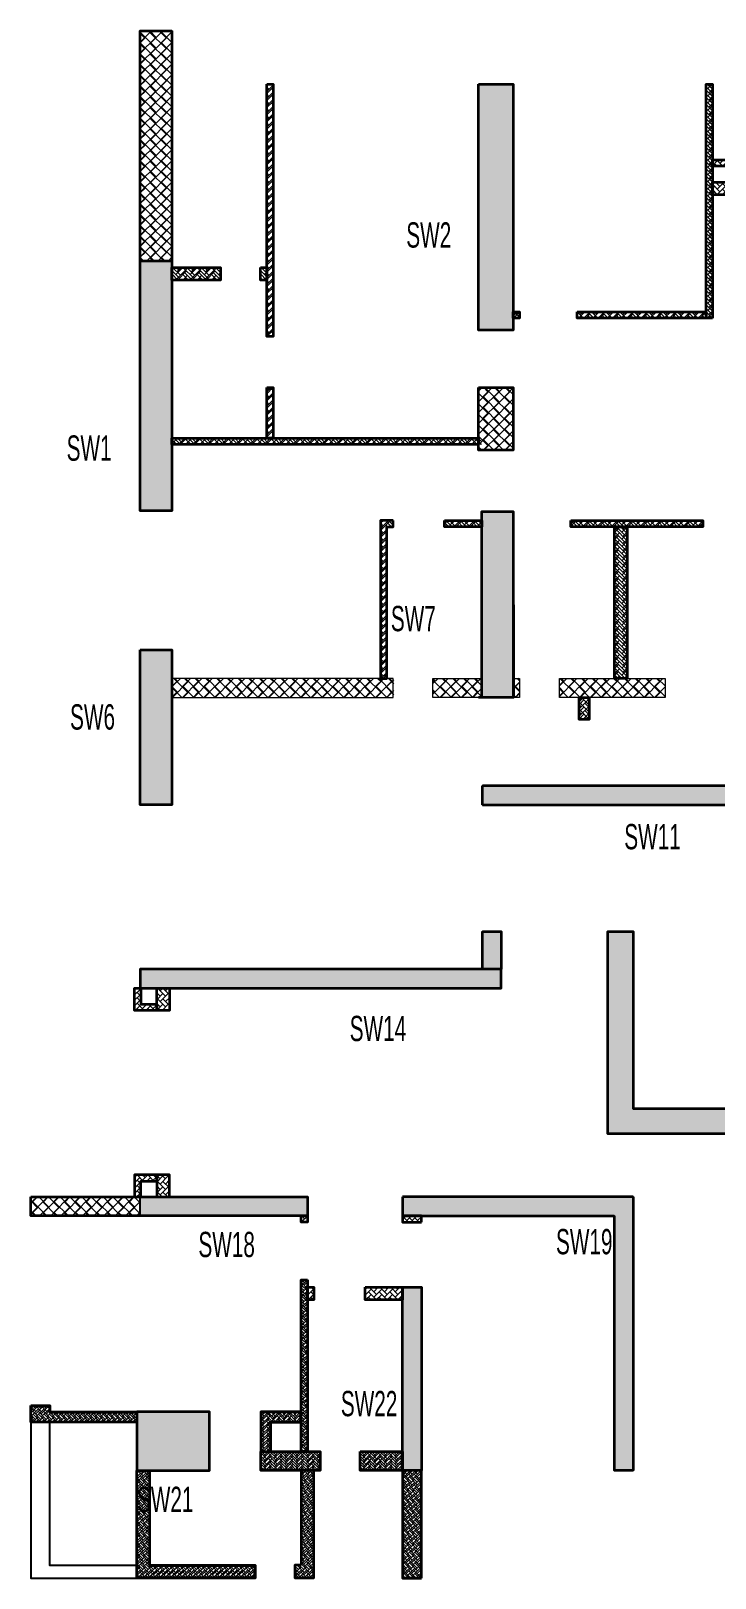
# Model space of a CAD drawing. Header units: millimetres. Extents: x 29 to 219483, y -15 to 28878.
# Drawn here: x 161382 to 172202, y 44 to 24511 of the extents above; entities that cross this region are included whole.
import ezdxf

# ---------------------------------------------------------------- set-up
doc = ezdxf.new("R2010")
doc.units = ezdxf.units.MM
doc.layers.add('changes', color=7, linetype='Continuous')
for name, color, linetype, lineweight in [('S-BEAM', 7, 'Continuous', 18), ('S-BEAM-IDEN', 2, 'Continuous', 9), ('S-COL HATCH', 9, 'Continuous', 0), ('S-COLS', 5, 'Continuous', 35)]:
    doc.layers.add(name, color=color, linetype=linetype, lineweight=lineweight)
doc.styles.add('Swis721 LtCn BT', font='swisscl.ttf', dxfattribs={"width": 0.9, "height": 233.355162})
pattern_1 = [(45, (-31795021.83, 20722934.52), (0, 113.13708499), [240, -80]), (135, (-31794965.26, 20722991.09), (9e-15, 113.13708499), [240, -80])]
pattern_2 = [(45, (-31090211.604, 20641732.886), (0, 84.85281374), [180, -60]), (135, (-31090169.18, 20641775.31), (7e-15, 84.85281374), [180, -60])]
pattern_3 = [(45, (-31083161.56, 20641832.9), (0, 84.85281374), [180, -60]), (135, (-31083119.13, 20641875.324), (7e-15, 84.85281374), [180, -60])]
pattern_4 = [(315, (21103954.563, 31375723.854), (84.85281374, -2e-14), [180, -60]), (45, (21103996.99, 31375681.43), (84.85281374, -2e-14), [180, -60])]
pattern_5 = [(45, (-31102401.53, 20629047.31), (0, 84.85281374), [180, -60]), (135, (-31102359.1, 20629089.737), (7e-15, 84.85281374), [180, -60])]
pattern_6 = [(315, (21103954.563, 31375723.836), (84.85281374, -2e-14), [180, -60]), (45, (21103996.99, 31375681.41), (84.85281374, -2e-14), [180, -60])]
pattern_7 = [(315, (-31090211.604, 20694843.886), (84.85281374, -1e-14), [180, -60]), (45, (-31090169.18, 20694801.46), (84.85281374, -2e-14), [180, -60])]
pattern_8 = [(45, (-31802317.5, 20729084.55), (0, 169.7056275), [360, -120]), (135, (-31802232.65, 20729169.4), (1e-14, 169.7056275), [360, -120])]
pattern_9 = [(45, (-31631410.36, 20736555.86), (0, 113.13708499), [240, -80]), (135, (-31631353.79, 20736612.43), (9e-15, 113.13708499), [240, -80])]
pattern_10 = [(315, (-30928829.435, 20694887.414), (84.85281374, -1e-14), [180, -60]), (45, (-30928787.01, 20694844.99), (84.85281374, -2e-14), [180, -60])]
pattern_11 = [(45, (-31631410.37, 20736555.86), (0, 169.7056275), [360, -120]), (135, (-31631325.51, 20736640.71), (1e-14, 169.7056275), [360, -120])]
pattern_12 = [(45, (-31631410.37, 20736555.85), (0, 169.7056275), [360, -120]), (135, (-31631325.51, 20736640.71), (1e-14, 169.7056275), [360, -120])]

# ---------------------------------------------------------------- blocks, each defined once
blk = doc.blocks.new('A$Ca6b6972b')
at = {"layer": 'S-COL HATCH'}
h = blk.add_hatch(dxfattribs=at)
h.set_pattern_fill('AR-HBONE', color=256, scale=15)
h.set_pattern_definition(pattern_3)
edge = h.paths.add_edge_path()
edge.add_line((17829, 22526), (18179, 22526))
edge.add_line((18179, 22526), (18179, 22176))
edge.add_line((18179, 22176), (18079, 22176))
edge.add_line((18079, 22176), (18079, 22426))
edge.add_line((18079, 22426), (17829, 22426))
edge.add_line((17829, 22426), (17829, 22526))
h = blk.add_hatch(dxfattribs=at)
h.set_pattern_fill('AR-HBONE', color=256, scale=15)
h.set_pattern_definition(pattern_3)
edge = h.paths.add_edge_path()
edge.add_line((21229, 22526), (20879, 22526))
edge.add_line((20879, 22526), (20879, 22176))
edge.add_line((20879, 22176), (20979, 22176))
edge.add_line((20979, 22176), (20979, 22426))
edge.add_line((20979, 22426), (21229, 22426))
edge.add_line((21229, 22426), (21229, 22526))
h = blk.add_hatch(dxfattribs=at)
h.set_pattern_fill('AR-HBONE', color=256, scale=15)
h.set_pattern_definition(pattern_2)
edge = h.paths.add_edge_path()
edge.add_line((10779, 22426), (11129, 22426))
edge.add_line((11129, 22426), (11129, 22076))
edge.add_line((11129, 22076), (11029, 22076))
edge.add_line((11029, 22076), (11029, 22326))
edge.add_line((11029, 22326), (10779, 22326))
edge.add_line((10779, 22326), (10779, 22426))
h = blk.add_hatch(dxfattribs=at)
h.set_pattern_fill('AR-HBONE', color=256, scale=15)
h.set_pattern_definition(pattern_2)
edge = h.paths.add_edge_path()
edge.add_line((14179, 22426), (13829, 22426))
edge.add_line((13829, 22426), (13829, 22076))
edge.add_line((13829, 22076), (13929, 22076))
edge.add_line((13929, 22076), (13929, 22326))
edge.add_line((13929, 22326), (14179, 22326))
edge.add_line((14179, 22326), (14179, 22426))
h = blk.add_hatch(dxfattribs=at)
h.set_pattern_fill('AR-HBONE', color=256, scale=15)
h.set_pattern_definition([(45, (-31346340.994, 20824102.645), (0, 84.85281374), [180, -60]), (135, (-31346298.57, 20824145.07), (7e-15, 84.85281374), [180, -60])])
h.paths.add_polyline_path([(10779, 22076), (10779, 21876), (11129, 21876), (11129, 22076)])
h = blk.add_hatch(dxfattribs=at)
h.set_pattern_fill('AR-HBONE', color=256, scale=15)
h.set_pattern_definition([(45, (-31343291.04, 20824102.645), (0, 84.85281374), [180, -60]), (135, (-31343248.616, 20824145.07), (7e-15, 84.85281374), [180, -60])])
h.paths.add_polyline_path([(13829, 22076), (13829, 21876), (14179, 21876), (14179, 22076)])
h = blk.add_hatch(dxfattribs=at)
h.set_pattern_fill('AR-HBONE', color=256, scale=15)
h.set_pattern_definition([(45, (-31339290.95, 20824202.644), (0, 84.85281374), [180, -60]), (135, (-31339248.523, 20824245.07), (7e-15, 84.85281374), [180, -60])])
h.paths.add_polyline_path([(17829, 22176), (17829, 21976), (18179, 21976), (18179, 22176)])
h = blk.add_hatch(dxfattribs=at)
h.set_pattern_fill('AR-HBONE', color=256, scale=15)
h.set_pattern_definition([(45, (-31336241, 20824202.644), (0, 84.85281374), [180, -60]), (135, (-31336198.57, 20824245.07), (7e-15, 84.85281374), [180, -60])])
h.paths.add_polyline_path([(20879, 22176), (20879, 21976), (21229, 21976), (21229, 22176)])
h = blk.add_hatch(dxfattribs=at)
h.set_pattern_fill('AR-HBONE', color=256, scale=15)
h.set_pattern_definition(pattern_5)
edge = h.paths.add_edge_path()
edge.add_line((1989, 8976), (1639, 8976))
edge.add_line((1639, 8976), (1639, 9326))
edge.add_line((1639, 9326), (1739, 9326))
edge.add_line((1739, 9326), (1739, 9076))
edge.add_line((1739, 9076), (1989, 9076))
edge.add_line((1989, 9076), (1989, 8976))
h = blk.add_hatch(dxfattribs=at)
h.set_pattern_fill('AR-HBONE', color=256, scale=15, angle=-90)
h.set_pattern_definition(pattern_4)
h.paths.add_polyline_path([(1989, 8976), (2189, 8976), (2189, 9326), (1989, 9326)])
h = blk.add_hatch(dxfattribs=at)
h.set_pattern_fill('AR-HBONE', color=256, scale=15, angle=-90)
h.set_pattern_definition(pattern_6)
h.paths.add_polyline_path([(1989, 8976), (2189, 8976), (2189, 9326), (1989, 9326)])
h = blk.add_hatch(dxfattribs=at)
h.set_pattern_fill('AR-HBONE', color=256, scale=15)
h.set_pattern_definition(pattern_5)
edge = h.paths.add_edge_path()
edge.add_line((1989, 6376), (1639, 6376))
edge.add_line((1639, 6376), (1639, 6026))
edge.add_line((1639, 6026), (1739, 6026))
edge.add_line((1739, 6026), (1739, 6276))
edge.add_line((1739, 6276), (1989, 6276))
edge.add_line((1989, 6276), (1989, 6376))
h = blk.add_hatch(dxfattribs=at)
h.set_pattern_fill('AR-HBONE', color=256, scale=15, angle=-90)
h.set_pattern_definition(pattern_4)
h.paths.add_polyline_path([(1989, 6376), (2189, 6376), (2189, 6026), (1989, 6026)])
h = blk.add_hatch(dxfattribs=at)
h.set_pattern_fill('AR-HBONE', color=256, scale=15, angle=-90)
h.set_pattern_definition(pattern_6)
h.paths.add_polyline_path([(1989, 6026), (2189, 6026), (2189, 6376), (1989, 6376)])
h = blk.add_hatch(dxfattribs=at)
h.set_pattern_fill('AR-HBONE', color=256, scale=15, angle=-90)
h.set_pattern_definition([(315, (21106240.17, 31372203.845), (84.85281374, -2e-14), [180, -60]), (45, (21106282.595, 31372161.42), (84.85281374, -2e-14), [180, -60])])
h.paths.add_polyline_path([(4275, 5726), (4275, 5626), (4375, 5626), (4375, 5726)])
h = blk.add_hatch(dxfattribs=at)
h.set_pattern_fill('AR-HBONE', color=256, scale=15, angle=-90)
h.set_pattern_definition([(315, (21107940.21, 31376673.825), (84.85281374, -2e-14), [180, -60]), (45, (21107982.637, 31376631.4), (84.85281374, -2e-14), [180, -60])])
h.paths.add_polyline_path([(6175, 5726), (5875, 5726), (5875, 5626), (6175, 5626)])
h = blk.add_hatch(dxfattribs=at)
h.set_pattern_fill('AR-HBONE', color=256, scale=15, angle=-90)
h.set_pattern_definition([(315, (21106240.17, 31371193.857), (84.85281374, -2e-14), [180, -60]), (45, (21106282.595, 31371151.43), (84.85281374, -2e-14), [180, -60])])
h.paths.add_polyline_path([(4275, 4716), (4275, 2000), (4375, 2000), (4375, 4716)])
h = blk.add_hatch(dxfattribs=at)
h.set_pattern_fill('AR-HBONE', color=256, scale=15)
h.set_pattern_definition([(45, (-31362017.66, 21106363.37), (0, 84.85281374), [180, -60]), (135, (-31361975.23, 21106405.8), (7e-15, 84.85281374), [180, -60])])
h.paths.add_polyline_path([(4375, 4398), (4475, 4398), (4475, 4598), (4375, 4598)])
h = blk.add_hatch(dxfattribs=at)
h.set_pattern_fill('AR-HBONE', color=256, scale=15)
h.set_pattern_definition([(45, (-31361107.653, 21106363.37), (0, 84.85281374), [180, -60]), (135, (-31361065.227, 21106405.8), (7e-15, 84.85281374), [180, -60])])
h.paths.add_polyline_path([(5875, 4398), (5875, 4598), (5285, 4598), (5285, 4398)])
h = blk.add_hatch(dxfattribs=at)
h.set_pattern_fill('AR-HBONE', color=256, scale=15, angle=-90)
h.set_pattern_definition(pattern_7)
h.paths.add_polyline_path([(0, 2726), (200, 2726), (300, 2726), (300, 2626), (1675, 2626), (1675, 2466), (0, 2466)])
h = blk.add_hatch(dxfattribs=at)
h.set_pattern_fill('AR-HBONE', color=256, scale=15)
h.set_pattern_definition([(45, (-31100345.92, 20625022.12), (0, 84.85281374), [180, -60]), (135, (-31100303.495, 20625064.55), (7e-15, 84.85281374), [180, -60])])
h.paths.add_polyline_path([(4275, 2625), (3635, 2625), (3635, 2000), (3795, 2000), (3795, 2466), (4275, 2466)])
h = blk.add_hatch(dxfattribs=at)
h.set_pattern_fill('AR-HBONE', color=256, scale=15)
h.set_pattern_definition([(45, (-31362507.66, 21103765.56), (0, 84.85281374), [180, -60]), (135, (-31362465.23, 21103807.99), (7e-15, 84.85281374), [180, -60])])
h.paths.add_polyline_path([(4575, 1700), (4575, 2000), (3635, 2000), (3635, 1700)])
h = blk.add_hatch(dxfattribs=at)
h.set_pattern_fill('AR-HBONE', color=256, scale=15)
h.set_pattern_definition([(45, (-31361107.653, 21103765.56), (0, 84.85281374), [180, -60]), (135, (-31361065.227, 21103807.99), (7e-15, 84.85281374), [180, -60])])
h.paths.add_polyline_path([(5875, 1700), (5875, 2000), (5205, 2000), (5205, 1700)])
h = blk.add_hatch(dxfattribs=at)
h.set_pattern_fill('AR-HBONE', color=256, scale=15, angle=-90)
h.set_pattern_definition(pattern_7)
edge = h.paths.add_edge_path()
edge.add_line((1875, 1700), (1875, 200))
edge.add_line((1875, 200), (3545, 200))
edge.add_line((3545, 200), (3545, 0))
edge.add_line((3545, 0), (1675, 0))
edge.add_line((1675, 0), (1675, 1700))
edge.add_line((1675, 1700), (1875, 1700))
h = blk.add_hatch(dxfattribs=at)
h.set_pattern_fill('AR-HBONE', color=256, scale=15, angle=-90)
h.set_pattern_definition(pattern_7)
h.paths.add_polyline_path([(4275, 200), (4175, 200), (4175, 0), (4475, 0), (4475, 1700), (4275, 1700)])
h = blk.add_hatch(dxfattribs=at)
h.set_pattern_fill('AR-HBONE', color=256, scale=15, angle=-90)
h.set_pattern_definition([(315, (21107940.21, 31371048.637), (84.85281374, -2e-14), [180, -60]), (45, (21107982.637, 31371006.21), (84.85281374, -2e-14), [180, -60])])
h.paths.add_polyline_path([(5875, 0), (6175, 0), (6175, 1700), (5875, 1700)])
at = {"layer": 'S-COLS'}
for points in [[(17829, 22526), (18179, 22526), (18179, 22176), (18079, 22176), (18079, 22426), (17829, 22426), (17829, 22526)], [(21229, 22526), (20879, 22526), (20879, 22176), (20979, 22176), (20979, 22426), (21229, 22426), (21229, 22526)], [(10779, 22426), (11129, 22426), (11129, 22076), (11029, 22076), (11029, 22326), (10779, 22326), (10779, 22426)], [(14179, 22426), (13829, 22426), (13829, 22076), (13929, 22076), (13929, 22326), (14179, 22326), (14179, 22426)], [(1875, 1700), (1875, 200), (3545, 200), (3545, 0), (1675, 0), (1675, 1700), (1875, 1700)]]:
    blk.add_lwpolyline(points, dxfattribs=at)
at = {"layer": 'S-COLS', "elevation": 0}
for points in [[(10779, 22076), (11129, 22076), (11129, 21876), (10779, 21876)], [(13829, 22076), (14179, 22076), (14179, 21876), (13829, 21876)], [(2189, 9326), (2189, 8976), (1989, 8976), (1989, 9326)], [(2189, 6026), (2189, 6376), (1989, 6376), (1989, 6026)], [(4375, 5726), (4375, 5626), (4275, 5626), (4275, 5726)], [(6175, 5626), (6175, 5726), (5875, 5726), (5875, 5626)], [(4375, 4716), (4375, 2000), (4275, 2000), (4275, 4716)], [(4375, 4598), (4475, 4598), (4475, 4398), (4375, 4398)], [(5285, 4598), (5875, 4598), (5875, 4398), (5285, 4398)], [(0, 2726), (200, 2726), (300, 2726), (300, 2626), (1675, 2626), (1675, 2466), (0, 2466)], [(3635, 2000), (4575, 2000), (4575, 1700), (3635, 1700)], [(5205, 2000), (5875, 2000), (5875, 1700), (5205, 1700)], [(4275, 200), (4175, 200), (4175, 0), (4475, 0), (4475, 1700), (4275, 1700)], [(6175, 0), (6175, 1700), (5875, 1700), (5875, 0)]]:
    blk.add_lwpolyline(points, close=True, dxfattribs=at)
at = {"layer": 'S-COLS'}
for points in [[(17829, 22176), (18179, 22176), (18179, 21976), (17829, 21976)], [(20879, 22176), (21229, 22176), (21229, 21976), (20879, 21976)]]:
    blk.add_lwpolyline(points, close=True, dxfattribs=at)
at = {"layer": 'S-COLS', "elevation": 0}
for points in [[(1989, 8976), (1639, 8976), (1639, 9326), (1739, 9326), (1739, 9076), (1989, 9076), (1989, 8976)], [(1989, 6376), (1639, 6376), (1639, 6026), (1739, 6026), (1739, 6276), (1989, 6276), (1989, 6376)], [(4275, 2625), (3635, 2625), (3635, 2000), (3795, 2000), (3795, 2466), (4275, 2466), (4275, 2625)]]:
    blk.add_lwpolyline(points, dxfattribs=at)
blk = doc.blocks.new('A$C9134d95b')
at = {"layer": 'S-COL HATCH'}
h = blk.add_hatch(dxfattribs=at)
h.set_pattern_fill('AR-HBONE', color=256, scale=20)
h.set_pattern_definition(pattern_1)
h.paths.add_polyline_path([(1600, 10050), (1500, 10050), (1500, 6060), (1600, 6060)])
h = blk.add_hatch(dxfattribs=at)
h.set_pattern_fill('AR-HBONE', color=256, scale=20)
h.set_pattern_definition(pattern_1)
h.paths.add_polyline_path([(8550, 10050), (8450, 10050), (8450, 6350), (8550, 6350)])
h = blk.add_hatch(dxfattribs=at)
h.set_pattern_fill('AR-HBONE', color=256, scale=20)
h.set_pattern_definition([(45, (-31796421.86, 20722934.54), (0, 113.13708499), [240, -80]), (135, (-31796365.29, 20722991.11), (9e-15, 113.13708499), [240, -80])])
h.paths.add_polyline_path([(0, 7150), (0, 6950), (770, 6950), (770, 7150)])
h = blk.add_hatch(dxfattribs=at)
h.set_pattern_fill('AR-HBONE', color=256, scale=20)
h.set_pattern_definition(pattern_1)
h.paths.add_polyline_path([(1400, 7150), (1400, 6950), (1500, 6950), (1500, 7150)])
h = blk.add_hatch(dxfattribs=at)
h.set_pattern_fill('AR-HBONE', color=256, scale=15)
h.set_pattern_definition([(45, (-31354688.235, 21105015.145), (0, 84.85281374), [180, -60]), (135, (-31354645.81, 21105057.57), (7e-15, 84.85281374), [180, -60])])
h.paths.add_polyline_path([(5500, 6450), (5400, 6450), (5400, 6350), (5500, 6350)])
h = blk.add_hatch(dxfattribs=at)
h.set_pattern_fill('AR-HBONE', color=256, scale=20)
h.set_pattern_definition(pattern_1)
h.paths.add_polyline_path([(8450, 6450), (6410, 6450), (6410, 6350), (8450, 6350)])
h = blk.add_hatch(dxfattribs=at)
h.set_pattern_fill('AR-HBONE', color=256, scale=20)
h.set_pattern_definition(pattern_1)
h.paths.add_polyline_path([(1600, 5250), (1500, 5250), (1500, 4450), (1600, 4450)])
h = blk.add_hatch(dxfattribs=at)
h.set_pattern_fill('AR-HBONE', color=256, scale=20)
h.set_pattern_definition(pattern_1)
h.paths.add_polyline_path([(4900, 4450), (0, 4450), (0, 4350), (4900, 4350)])
h = blk.add_hatch(dxfattribs=at)
h.set_pattern_fill('AR-HBONE', color=256, scale=20)
h.set_pattern_definition(pattern_1)
h.paths.add_polyline_path([(3400, 3050), (3500, 3050), (3500, 3150), (3300, 3150), (3300, 651), (3400, 651)])
h = blk.add_hatch(dxfattribs=at)
h.set_pattern_fill('AR-HBONE', color=256, scale=20)
h.set_pattern_definition(pattern_1)
h.paths.add_polyline_path([(4900, 3150), (4310, 3150), (4310, 3050), (4900, 3050)])
h = blk.add_hatch(dxfattribs=at)
h.set_pattern_fill('AR-HBONE', color=256, scale=20)
h.set_pattern_definition(pattern_1)
h.paths.add_polyline_path([(8400, 3050), (8400, 3150), (6310, 3150), (6310, 3050)])
h = blk.add_hatch(dxfattribs=at)
h.set_pattern_fill('AR-HBONE', color=256, scale=20)
h.set_pattern_definition(pattern_1)
h.paths.add_polyline_path([(7000, 650), (7200, 650), (7200, 3050), (7000, 3050)])
at = {"layer": 'S-COLS', "elevation": 0}
for points in [[(1500, 10050), (1600, 10050), (1600, 6060), (1500, 6060)], [(8550, 6350), (8450, 6350), (8450, 10050), (8550, 10050)], [(0, 7150), (770, 7150), (770, 6950), (0, 6950)], [(5400, 6450), (5500, 6450), (5500, 6350), (5400, 6350)], [(6410, 6450), (8450, 6450), (8450, 6350), (6410, 6350)], [(1500, 5250), (1600, 5250), (1600, 4450), (1500, 4450)], [(0, 4450), (4850, 4450), (4850, 4350), (0, 4350)], [(4310, 3150), (4900, 3150), (4900, 3050), (4310, 3050)], [(6310, 3150), (8400, 3150), (8400, 3050), (6310, 3050)], [(7000, 3050), (7200, 3050), (7200, 650), (7000, 650)]]:
    blk.add_lwpolyline(points, close=True, dxfattribs=at)
at = {"layer": 'S-COLS'}
blk.add_lwpolyline([(1400, 7150), (1500, 7150), (1500, 6950), (1400, 6950)], close=True, dxfattribs=at)
at = {"layer": 'S-COLS', "elevation": 0}
blk.add_lwpolyline([(3500, 3150), (3300, 3150), (3300, 651), (3400, 651), (3400, 3050), (3500, 3050), (3500, 3150)], dxfattribs=at)
at = {"layer": 'changes'}
blk.add_blockref('A$Ca6b6972b', (-2229, -13576, 0), dxfattribs=at)
blk = doc.blocks.new('A$Cbe320e20')
at = {"layer": 'S-COL HATCH'}
h = blk.add_hatch(dxfattribs=at)
h.set_pattern_fill('AR-HBONE', color=256, scale=30)
h.set_pattern_definition(pattern_8)
h.paths.add_polyline_path([(-7796, 17040), (-7296, 17040), (-7296, 13401), (-7796, 13401)])
at = {"layer": 'S-COL HATCH', "transparency": 33554687}
h = blk.add_hatch(color=256, dxfattribs=at)
h.dxf.hatch_style = 1
h.paths.add_polyline_path([(-1896, 16200), (-2446, 16200), (-2446, 12310), (-1896, 12310)])
h = blk.add_hatch(color=256, dxfattribs=at)
h.dxf.hatch_style = 1
h.paths.add_polyline_path([(-7296, 13401), (-7796, 13401), (-7796, 9451), (-7296, 9451)])
at = {"layer": 'S-COL HATCH'}
h = blk.add_hatch(dxfattribs=at)
h.set_pattern_fill('AR-HBONE', color=256, scale=30)
h.set_pattern_definition(pattern_8)
h.paths.add_polyline_path([(-1896, 11400), (-2446, 11400), (-2446, 10410), (-1896, 10410)])
at = {"layer": 'S-COL HATCH', "transparency": 33554687}
h = blk.add_hatch(color=256, dxfattribs=at)
h.dxf.hatch_style = 1
h.paths.add_polyline_path([(-1896, 9200), (-1896, 9200), (-1896, 9300), (-1896, 9440), (-2396, 9440), (-2396, 6500), (-1896, 6500)])
h = blk.add_hatch(color=256, dxfattribs=at)
h.dxf.hatch_style = 1
h.paths.add_polyline_path([(-7796, 4800), (-7296, 4800), (-7296, 7251), (-7796, 7251)])
at = {"layer": 'S-COL HATCH'}
h = blk.add_hatch(dxfattribs=at)
h.set_pattern_fill('AR-HBONE', color=256, scale=30)
h.set_pattern_definition(pattern_8)
h.paths.add_polyline_path([(-3786, 6799), (-7294, 6799), (-7294, 6501), (-3786, 6501)])
h = blk.add_hatch(dxfattribs=at)
h.set_pattern_fill('AR-HBONE', color=256, scale=30)
h.set_pattern_definition(pattern_8)
h.paths.add_polyline_path([(-2396, 6799), (-3166, 6799), (-3166, 6499), (-2615, 6499), (-2615, 6500), (-2396, 6500)])
h = blk.add_hatch(dxfattribs=at)
h.set_pattern_fill('AR-HBONE', color=256, scale=30)
h.set_pattern_definition(pattern_8)
h.paths.add_polyline_path([(-1795, 6800), (-1896, 6800), (-1896, 6500), (-1795, 6500)])
h = blk.add_hatch(dxfattribs=at)
h.set_pattern_fill('AR-HBONE', color=256, scale=30)
h.set_pattern_definition(pattern_8)
h.paths.add_polyline_path([(504, 6800), (-1165, 6800), (-1165, 6500), (504, 6500)])
h = blk.add_hatch(dxfattribs=at)
h.set_pattern_fill('AR-HBONE', color=256, scale=20)
h.set_pattern_definition([(45, (-31797377.5, 20724184.55), (0, 113.13708499), [240, -80]), (135, (-31797320.93, 20724241.12), (9e-15, 113.13708499), [240, -80])])
h.paths.add_polyline_path([(-696, 6150), (-696, 6500), (-856, 6500), (-856, 6150)])
at = {"layer": 'S-COL HATCH', "transparency": 33554687}
h = blk.add_hatch(color=256, dxfattribs=at)
h.dxf.hatch_style = 1
h.paths.add_polyline_path([(2304, 5100), (2104, 5100), (-2086, 5100), (-2086, 4800), (2304, 4800)])
h.paths.add_polyline_path([(-2086, 5100), (-2385, 5100), (-2385, 4800), (-2086, 4800)])
h = blk.add_hatch(color=256, dxfattribs=at)
h.dxf.hatch_style = 1
h.paths.add_polyline_path([(-2086, 2800), (-2385, 2800), (-2385, 2200), (-2086, 2200)])
h = blk.add_hatch(color=256, dxfattribs=at)
h.dxf.hatch_style = 1
h.paths.add_polyline_path([(4954, -400), (4954, 0), (0, 0), (0, 2800), (-400, 2800), (-400, -400)])
h = blk.add_hatch(color=256, dxfattribs=at)
h.dxf.hatch_style = 1
h.paths.add_polyline_path([(-7796, 2200), (-7796, 1900), (-2086, 1900), (-2086, 2200)])
at = {"layer": 'S-COL HATCH'}
h = blk.add_hatch(dxfattribs=at)
h.set_pattern_fill('AR-HBONE', color=256, scale=30)
h.set_pattern_definition(pattern_8)
h.paths.add_polyline_path([(-7796, -1400), (-9525, -1400), (-9525, -1700), (-7796, -1700)])
at = {"layer": 'S-COL HATCH', "transparency": 33554687}
h = blk.add_hatch(color=256, dxfattribs=at)
h.dxf.hatch_style = 1
h.paths.add_polyline_path([(-5150, -1400), (-7796, -1400), (-7796, -1700), (-5150, -1700)])
h = blk.add_hatch(color=256, dxfattribs=at)
h.dxf.hatch_style = 1
h.paths.add_polyline_path([(0, -1400), (-3650, -1400), (-3650, -1700), (-300, -1700), (-300, -5725), (0, -5725)])
h = blk.add_hatch(color=256, dxfattribs=at)
h.dxf.hatch_style = 1
h.paths.add_polyline_path([(-3350, -2827), (-3650, -2827), (-3650, -5725), (-3350, -5725)])
h = blk.add_hatch(color=256, dxfattribs=at)
h.dxf.hatch_style = 1
h.paths.add_polyline_path([(-6700, -4800), (-7850, -4800), (-7850, -5725), (-6700, -5725)])
at = {"layer": 'S-BEAM', "color": 5}
for points in [[(-3796, 6801), (-7294, 6801), (-7294, 6501), (-3796, 6501)], [(-1896, 6800), (-1795, 6800), (-1795, 6500), (-1896, 6500)], [(-1165, 6800), (504, 6800), (504, 6500), (-1165, 6500)]]:
    blk.add_lwpolyline(points, close=True, dxfattribs=at)
at = {"layer": 'S-BEAM', "color": 5, "elevation": 0}
blk.add_lwpolyline([(-3166, 6800), (-2396, 6800), (-2396, 6499), (-3166, 6499)], close=True, dxfattribs=at)
at = {"layer": 'S-COL HATCH', "transparency": 33554687}
blk.add_line((-7796, -1400), (-7796, -1700), dxfattribs=at)
at = {"layer": 'S-COLS'}
for p, q in [((-7296, 17040), (-7296, 17040)), ((-7296, 13401), (-7796, 13401)), ((-2385, 4800), (-2385, 5100)), ((0, -1400), (-3650, -1400)), ((-3650, -1400), (-3650, -1700)), ((0, -1400), (0, -5725)), ((-3650, -1700), (-300, -1700)), ((-300, -1700), (-300, -5725)), ((0, -5725), (-300, -5725))]:
    blk.add_line(p, q, dxfattribs=at)
for points in [[(-7296, 17040), (-7296, 9451), (-7796, 9451), (-7796, 17040)], [(-2446, 16200), (-1896, 16200), (-1896, 12310), (-2446, 12310)], [(-2446, 11400), (-1896, 11400), (-1896, 10410), (-2446, 10410)], [(-7796, 7251), (-7296, 7251), (-7296, 4800), (-7796, 4800)], [(-7796, 1900), (-2086, 1900), (-2086, 2200), (-7796, 2200)], [(-7850, -5725), (-6700, -5725), (-6700, -4800), (-7850, -4800)]]:
    blk.add_lwpolyline(points, close=True, dxfattribs=at)
for points in [[(-2396, 6500), (-2396, 9440), (-1896, 9440), (-1896, 6500), (-2446, 6500)], [(10754, -400), (-400, -400), (-400, 2800), (0, 2800), (0, 0), (2684, 0)]]:
    blk.add_lwpolyline(points, dxfattribs=at)
at = {"layer": 'S-COLS', "elevation": 0}
for points in [[(-856, 6500), (-696, 6500), (-696, 6150), (-856, 6150)], [(-9525, -1400), (-5150, -1400), (-5150, -1700), (-9525, -1700)], [(-3650, -2827), (-3350, -2827), (-3350, -5725), (-3650, -5725)]]:
    blk.add_lwpolyline(points, close=True, dxfattribs=at)
blk.add_lwpolyline([(-2385, 4800), (2304, 4800), (2304, 5100), (-2385, 5100)], dxfattribs=at)
at = {"layer": 'S-COLS', "color": 5}
blk.add_lwpolyline([(-2385, 2800), (-2086, 2800), (-2086, 2200), (-2385, 2200)], close=True, dxfattribs=at)

msp = doc.modelspace()

# ---------------------------------------------------------------- hatches: boundary and pattern name
at = {"layer": 'S-COL HATCH'}
h = msp.add_hatch(dxfattribs=at)
h.set_pattern_fill('AR-HBONE', color=256, scale=30)
h.set_pattern_definition(pattern_11)
h.paths.add_polyline_path([(163111, 24511), (163611, 24511), (163611, 20872), (163111, 20872)])
h = msp.add_hatch(dxfattribs=at)
h.set_pattern_fill('AR-HBONE', color=256, scale=30)
h.set_pattern_definition(pattern_12)
h.paths.add_polyline_path([(163111, 24511), (163611, 24511), (163611, 20872), (163111, 20872)])
h = msp.add_hatch(dxfattribs=at)
h.set_pattern_fill('AR-HBONE', color=256, scale=20)
h.set_pattern_definition(pattern_9)
h.paths.add_polyline_path([(165211, 23671), (165111, 23671), (165111, 19681), (165211, 19681)])
at = {"layer": 'S-COL HATCH', "transparency": 33554687}
h = msp.add_hatch(color=256, dxfattribs=at)
h.dxf.hatch_style = 1
h.paths.add_polyline_path([(169011, 23671), (168461, 23671), (168461, 19781), (169011, 19781)])
h = msp.add_hatch(color=256, dxfattribs=at)
h.dxf.hatch_style = 1
h.paths.add_polyline_path([(169011, 23671), (168461, 23671), (168461, 19781), (169011, 19781)])
at = {"layer": 'S-COL HATCH'}
h = msp.add_hatch(dxfattribs=at)
h.set_pattern_fill('AR-HBONE', color=256, scale=20)
h.set_pattern_definition(pattern_9)
h.paths.add_polyline_path([(172161, 23671), (172061, 23671), (172061, 19971), (172161, 19971)])
at = {"layer": 'S-COL HATCH', "transparency": 33554687}
h = msp.add_hatch(color=256, dxfattribs=at)
h.dxf.hatch_style = 1
h.paths.add_polyline_path([(163611, 20872), (163111, 20872), (163111, 16922), (163611, 16922)])
h = msp.add_hatch(color=256, dxfattribs=at)
h.dxf.hatch_style = 1
h.paths.add_polyline_path([(163611, 20872), (163111, 20872), (163111, 16922), (163611, 16922)])
at = {"layer": 'S-COL HATCH'}
h = msp.add_hatch(dxfattribs=at)
h.set_pattern_fill('AR-HBONE', color=256, scale=20)
h.set_pattern_definition([(45, (-31632810.4, 20736555.88), (0, 113.13708499), [240, -80]), (135, (-31632753.83, 20736612.45), (9e-15, 113.13708499), [240, -80])])
h.paths.add_polyline_path([(163611, 20771), (163611, 20571), (164381, 20571), (164381, 20771)])
h = msp.add_hatch(dxfattribs=at)
h.set_pattern_fill('AR-HBONE', color=256, scale=20)
h.set_pattern_definition(pattern_9)
h.paths.add_polyline_path([(165011, 20771), (165011, 20571), (165111, 20571), (165111, 20771)])
h = msp.add_hatch(dxfattribs=at)
h.set_pattern_fill('AR-HBONE', color=256, scale=15)
h.set_pattern_definition([(45, (-31191076.77, 21118636.49), (0, 84.85281374), [180, -60]), (135, (-31191034.345, 21118678.916), (7e-15, 84.85281374), [180, -60])])
h.paths.add_polyline_path([(169111, 20071), (169011, 20071), (169011, 19971), (169111, 19971)])
h = msp.add_hatch(dxfattribs=at)
h.set_pattern_fill('AR-HBONE', color=256, scale=20)
h.set_pattern_definition(pattern_9)
h.paths.add_polyline_path([(172061, 20071), (170021, 20071), (170021, 19971), (172061, 19971)])
h = msp.add_hatch(dxfattribs=at)
h.set_pattern_fill('AR-HBONE', color=256, scale=20)
h.set_pattern_definition(pattern_9)
h.paths.add_polyline_path([(165211, 18871), (165111, 18871), (165111, 18071), (165211, 18071)])
h = msp.add_hatch(dxfattribs=at)
h.set_pattern_fill('AR-HBONE', color=256, scale=30)
h.set_pattern_definition(pattern_11)
h.paths.add_polyline_path([(169011, 18871), (168461, 18871), (168461, 17881), (169011, 17881)])
h = msp.add_hatch(dxfattribs=at)
h.set_pattern_fill('AR-HBONE', color=256, scale=30)
h.set_pattern_definition(pattern_12)
h.paths.add_polyline_path([(169011, 18871), (168461, 18871), (168461, 17881), (169011, 17881)])
h = msp.add_hatch(dxfattribs=at)
h.set_pattern_fill('AR-HBONE', color=256, scale=20)
h.set_pattern_definition(pattern_9)
h.paths.add_polyline_path([(168511, 18071), (163611, 18071), (163611, 17971), (168511, 17971)])
at = {"layer": 'S-COL HATCH', "transparency": 33554687}
h = msp.add_hatch(color=256, dxfattribs=at)
h.dxf.hatch_style = 1
h.paths.add_polyline_path([(169011, 16671), (169011, 16671), (169011, 16771), (169011, 16911), (168511, 16911), (168511, 13971), (169012, 13971)])
h = msp.add_hatch(color=256, dxfattribs=at)
h.dxf.hatch_style = 1
h.paths.add_polyline_path([(169011, 16671), (169011, 16671), (169011, 16771), (169011, 16911), (168511, 16911), (168511, 13971), (169012, 13971)])
at = {"layer": 'S-COL HATCH'}
h = msp.add_hatch(dxfattribs=at)
h.set_pattern_fill('AR-HBONE', color=256, scale=20)
h.set_pattern_definition(pattern_9)
h.paths.add_polyline_path([(167011, 16671), (167111, 16671), (167111, 16771), (166911, 16771), (166911, 14272), (167011, 14272)])
h = msp.add_hatch(dxfattribs=at)
h.set_pattern_fill('AR-HBONE', color=256, scale=20)
h.set_pattern_definition(pattern_9)
h.paths.add_polyline_path([(168511, 16771), (167921, 16771), (167921, 16671), (168511, 16671)])
h = msp.add_hatch(dxfattribs=at)
h.set_pattern_fill('AR-HBONE', color=256, scale=20)
h.set_pattern_definition(pattern_9)
h.paths.add_polyline_path([(172011, 16671), (172011, 16771), (169921, 16771), (169921, 16671)])
h = msp.add_hatch(dxfattribs=at)
h.set_pattern_fill('AR-HBONE', color=256, scale=20)
h.set_pattern_definition(pattern_9)
h.paths.add_polyline_path([(170612, 14271), (170811, 14271), (170811, 16671), (170612, 16671)])
at = {"layer": 'S-COL HATCH', "transparency": 33554687}
h = msp.add_hatch(color=256, dxfattribs=at)
h.dxf.hatch_style = 1
h.paths.add_polyline_path([(163111, 12271), (163611, 12271), (163611, 14722), (163111, 14722)])
h = msp.add_hatch(color=256, dxfattribs=at)
h.dxf.hatch_style = 1
h.paths.add_polyline_path([(163111, 12271), (163611, 12271), (163611, 14722), (163111, 14722)])
at = {"layer": 'S-COL HATCH'}
h = msp.add_hatch(dxfattribs=at)
h.set_pattern_fill('AR-HBONE', color=256, scale=30)
h.set_pattern_definition(pattern_11)
h.paths.add_polyline_path([(167121, 14271), (163613, 14271), (163613, 13972), (167121, 13972)])
h = msp.add_hatch(dxfattribs=at)
h.set_pattern_fill('AR-HBONE', color=256, scale=30)
h.set_pattern_definition(pattern_12)
h.paths.add_polyline_path([(167121, 14271), (163613, 14271), (163613, 13972), (167121, 13972)])
h = msp.add_hatch(dxfattribs=at)
h.set_pattern_fill('AR-HBONE', color=256, scale=30)
h.set_pattern_definition(pattern_11)
h.paths.add_polyline_path([(168511, 14271), (167741, 14271), (167741, 13970), (168292, 13970), (168292, 13971), (168511, 13971)])
h = msp.add_hatch(dxfattribs=at)
h.set_pattern_fill('AR-HBONE', color=256, scale=30)
h.set_pattern_definition(pattern_12)
h.paths.add_polyline_path([(168511, 14271), (167741, 14271), (167741, 13970), (168292, 13970), (168292, 13971), (168511, 13971)])
h = msp.add_hatch(dxfattribs=at)
h.set_pattern_fill('AR-HBONE', color=256, scale=30)
h.set_pattern_definition(pattern_11)
h.paths.add_polyline_path([(169112, 14271), (169011, 14271), (169011, 13971), (169112, 13971)])
h = msp.add_hatch(dxfattribs=at)
h.set_pattern_fill('AR-HBONE', color=256, scale=30)
h.set_pattern_definition(pattern_12)
h.paths.add_polyline_path([(169112, 14271), (169011, 14271), (169011, 13971), (169112, 13971)])
h = msp.add_hatch(dxfattribs=at)
h.set_pattern_fill('AR-HBONE', color=256, scale=30)
h.set_pattern_definition(pattern_11)
h.paths.add_polyline_path([(171411, 14271), (169742, 14271), (169742, 13971), (171411, 13971)])
h = msp.add_hatch(dxfattribs=at)
h.set_pattern_fill('AR-HBONE', color=256, scale=30)
h.set_pattern_definition(pattern_12)
h.paths.add_polyline_path([(171411, 14271), (169742, 14271), (169742, 13971), (171411, 13971)])
h = msp.add_hatch(dxfattribs=at)
h.set_pattern_fill('AR-HBONE', color=256, scale=20)
h.set_pattern_definition([(45, (-31626470.37, 20731655.86), (0, 113.13708499), [240, -80]), (135, (-31626413.8, 20731712.43), (9e-15, 113.13708499), [240, -80])])
h.paths.add_polyline_path([(170211, 13621), (170211, 13971), (170051, 13971), (170051, 13621)])
h = msp.add_hatch(dxfattribs=at)
h.set_pattern_fill('AR-HBONE', color=256, scale=20)
h.set_pattern_definition([(45, (-31626470.37, 20731655.85), (0, 113.13708499), [240, -80]), (135, (-31626413.8, 20731712.42), (9e-15, 113.13708499), [240, -80])])
h.paths.add_polyline_path([(170211, 13621), (170211, 13971), (170051, 13971), (170051, 13621)])
at = {"layer": 'S-COL HATCH', "transparency": 33554687}
h = msp.add_hatch(color=256, dxfattribs=at)
h.dxf.hatch_style = 1
h.paths.add_polyline_path([(173211, 12571), (173011, 12571), (168822, 12571), (168822, 12271), (173211, 12271)])
h.paths.add_polyline_path([(168822, 12571), (168522, 12571), (168522, 12271), (168822, 12271)])
h = msp.add_hatch(color=256, dxfattribs=at)
h.dxf.hatch_style = 1
h.paths.add_polyline_path([(173211, 12571), (173011, 12571), (168822, 12571), (168822, 12271), (173211, 12271)])
h.paths.add_polyline_path([(168822, 12571), (168522, 12571), (168522, 12271), (168822, 12271)])
h = msp.add_hatch(color=256, dxfattribs=at)
h.dxf.hatch_style = 1
h.paths.add_polyline_path([(168822, 10271), (168522, 10271), (168522, 9671), (168822, 9671)])
h = msp.add_hatch(color=256, dxfattribs=at)
h.dxf.hatch_style = 1
h.paths.add_polyline_path([(168822, 10271), (168522, 10271), (168522, 9671), (168822, 9671)])
h = msp.add_hatch(color=256, dxfattribs=at)
h.dxf.hatch_style = 1
h.paths.add_polyline_path([(175861, 7071), (175861, 7471), (170907, 7471), (170907, 10271), (170507, 10271), (170507, 7071)])
h = msp.add_hatch(color=256, dxfattribs=at)
h.dxf.hatch_style = 1
h.paths.add_polyline_path([(175861, 7071), (175861, 7471), (170907, 7471), (170907, 10271), (170507, 10271), (170507, 7071)])
h = msp.add_hatch(color=256, dxfattribs=at)
h.dxf.hatch_style = 1
h.paths.add_polyline_path([(163111, 9671), (163111, 9371), (168822, 9371), (168822, 9671)])
h = msp.add_hatch(color=256, dxfattribs=at)
h.dxf.hatch_style = 1
h.paths.add_polyline_path([(163111, 9671), (163111, 9371), (168822, 9371), (168822, 9671)])
at = {"layer": 'S-COL HATCH'}
h = msp.add_hatch(dxfattribs=at)
h.set_pattern_fill('AR-HBONE', color=256, scale=30)
h.set_pattern_definition(pattern_11)
h.paths.add_polyline_path([(163111, 6071), (161382, 6071), (161382, 5771), (163111, 5771)])
h = msp.add_hatch(dxfattribs=at)
h.set_pattern_fill('AR-HBONE', color=256, scale=30)
h.set_pattern_definition(pattern_12)
h.paths.add_polyline_path([(163111, 6071), (161382, 6071), (161382, 5771), (163111, 5771)])
at = {"layer": 'S-COL HATCH', "transparency": 33554687}
h = msp.add_hatch(color=256, dxfattribs=at)
h.dxf.hatch_style = 1
h.paths.add_polyline_path([(165757, 6071), (163111, 6071), (163111, 5771), (165757, 5771)])
h = msp.add_hatch(color=256, dxfattribs=at)
h.dxf.hatch_style = 1
h.paths.add_polyline_path([(165757, 6071), (163111, 6071), (163111, 5771), (165757, 5771)])
h = msp.add_hatch(color=256, dxfattribs=at)
h.dxf.hatch_style = 1
h.paths.add_polyline_path([(170907, 6071), (167257, 6071), (167257, 5771), (170607, 5771), (170607, 1746), (170907, 1746)])
h = msp.add_hatch(color=256, dxfattribs=at)
h.dxf.hatch_style = 1
h.paths.add_polyline_path([(170907, 6071), (167257, 6071), (167257, 5771), (170607, 5771), (170607, 1746), (170907, 1746)])
at = {"layer": 'S-COL HATCH'}
h = msp.add_hatch(dxfattribs=at)
h.set_pattern_fill('AR-HBONE', color=256, scale=15, angle=-90)
h.set_pattern_definition([(315, (21267622.34, 31371237.384), (84.85281374, -2e-14), [180, -60]), (45, (21267664.765, 31371194.96), (84.85281374, -2e-14), [180, -60])])
h.paths.add_polyline_path([(165657, 4759), (165657, 2044), (165757, 2044), (165757, 4759)])
at = {"layer": 'S-COL HATCH', "transparency": 33554687}
h = msp.add_hatch(color=256, dxfattribs=at)
h.dxf.hatch_style = 1
h.paths.add_polyline_path([(167557, 4644), (167257, 4644), (167257, 1746), (167557, 1746)])
h = msp.add_hatch(color=256, dxfattribs=at)
h.dxf.hatch_style = 1
h.paths.add_polyline_path([(167557, 4644), (167257, 4644), (167257, 1746), (167557, 1746)])
at = {"layer": 'S-COL HATCH'}
h = msp.add_hatch(dxfattribs=at)
h.set_pattern_fill('AR-HBONE', color=256, scale=15, angle=-90)
h.set_pattern_definition(pattern_10)
h.paths.add_polyline_path([(161382, 2769), (161582, 2769), (161682, 2769), (161682, 2669), (163057, 2669), (163057, 2509), (161382, 2509)])
at = {"layer": 'S-COL HATCH', "transparency": 33554687}
h = msp.add_hatch(color=256, dxfattribs=at)
h.dxf.hatch_style = 1
h.paths.add_polyline_path([(164207, 2671), (163057, 2671), (163057, 1746), (164207, 1746)])
h = msp.add_hatch(color=256, dxfattribs=at)
h.dxf.hatch_style = 1
h.paths.add_polyline_path([(164207, 2671), (163057, 2671), (163057, 1746), (164207, 1746)])
at = {"layer": 'S-COL HATCH'}
h = msp.add_hatch(dxfattribs=at)
h.set_pattern_fill('AR-HBONE', color=256, scale=15)
h.set_pattern_definition([(45, (-30938963.75, 20625065.65), (0, 84.85281374), [180, -60]), (135, (-30938921.326, 20625108.076), (7e-15, 84.85281374), [180, -60])])
h.paths.add_polyline_path([(165657, 2669), (165017, 2669), (165017, 2044), (165177, 2044), (165177, 2509), (165657, 2509)])
h = msp.add_hatch(dxfattribs=at)
h.set_pattern_fill('AR-HBONE', color=256, scale=15)
h.set_pattern_definition([(45, (-31201125.49, 21103809.09), (0, 84.85281374), [180, -60]), (135, (-31201083.06, 21103851.516), (7e-15, 84.85281374), [180, -60])])
h.paths.add_polyline_path([(165957, 1744), (165957, 2044), (165017, 2044), (165017, 1744)])
h = msp.add_hatch(dxfattribs=at)
h.set_pattern_fill('AR-HBONE', color=256, scale=15)
h.set_pattern_definition([(45, (-31199725.484, 21103809.09), (0, 84.85281374), [180, -60]), (135, (-31199683.06, 21103851.516), (7e-15, 84.85281374), [180, -60])])
h.paths.add_polyline_path([(167257, 1744), (167257, 2044), (166587, 2044), (166587, 1744)])
h = msp.add_hatch(dxfattribs=at)
h.set_pattern_fill('AR-HBONE', color=256, scale=15, angle=-90)
h.set_pattern_definition(pattern_10)
edge = h.paths.add_edge_path()
edge.add_line((163257, 1744), (163257, 244))
edge.add_line((163257, 244), (164927, 244))
edge.add_line((164927, 244), (164927, 44))
edge.add_line((164927, 44), (163057, 44))
edge.add_line((163057, 44), (163057, 1744))
edge.add_line((163057, 1744), (163257, 1744))
h = msp.add_hatch(dxfattribs=at)
h.set_pattern_fill('AR-HBONE', color=256, scale=15, angle=-90)
h.set_pattern_definition(pattern_10)
h.paths.add_polyline_path([(165657, 244), (165557, 244), (165557, 44), (165857, 44), (165857, 1744), (165657, 1744)])
h = msp.add_hatch(dxfattribs=at)
h.set_pattern_fill('AR-HBONE', color=256, scale=15, angle=-90)
h.set_pattern_definition([(315, (21269322.38, 31371092.164), (84.85281374, -2e-14), [180, -60]), (45, (21269364.806, 31371049.74), (84.85281374, -2e-14), [180, -60])])
h.paths.add_polyline_path([(167257, 44), (167557, 44), (167557, 1744), (167257, 1744)])

# ---------------------------------------------------------------- linework, layer by layer
at = {"layer": 'changes', "color": 240, "true_color": 0xed1f24, "elevation": 0}
for points in [[(163111, 24511), (163611, 24511), (163611, 20872), (163111, 20872)], [(163111, 24511), (163611, 24511), (163611, 20872), (163111, 20872)], [(168461, 23671), (169011, 23671), (169011, 19781), (168461, 19781)], [(168461, 23671), (169011, 23671), (169011, 19781), (168461, 19781)], [(163111, 20872), (163611, 20872), (163611, 16922), (163111, 16922)], [(163111, 20872), (163611, 20872), (163611, 16922), (163111, 16922)], [(168511, 16911), (169011, 16911), (169011, 13971), (168511, 13971)], [(168511, 16911), (169011, 16911), (169011, 13971), (168511, 13971)], [(163111, 14722), (163611, 14722), (163611, 12271), (163111, 12271)], [(163111, 14722), (163611, 14722), (163611, 12271), (163111, 12271)], [(173211, 12271), (168522, 12271), (168522, 12571), (173211, 12571)], [(173211, 12271), (168522, 12271), (168522, 12571), (173211, 12571)], [(163111, 9671), (168522, 9671), (168522, 10271), (168822, 10271), (168822, 9371), (163111, 9371)], [(163111, 9671), (168522, 9671), (168522, 10271), (168822, 10271), (168822, 9371), (163111, 9371)], [(170507, 10271), (170907, 10271), (170907, 7471), (175832, 7471), (175862, 7471), (175861, 3546), (175461, 3546), (175461, 7071), (173422, 7071), (173422, 2146), (175861, 2146), (175861, 1746), (173122, 1746), (173122, 7071), (170507, 7071)], [(170507, 10271), (170907, 10271), (170907, 7471), (175832, 7471), (175862, 7471), (175861, 3546), (175461, 3546), (175461, 7071), (173422, 7071), (173422, 2146), (175861, 2146), (175861, 1746), (173122, 1746), (173122, 7071), (170507, 7071)], [(165757, 5771), (163111, 5771), (163111, 6071), (165757, 6071)], [(165757, 5771), (163111, 5771), (163111, 6071), (165757, 6071)], [(167257, 6071), (170907, 6071), (170907, 1746), (170607, 1746), (170607, 5771), (167257, 5771)], [(167257, 6071), (170907, 6071), (170907, 1746), (170607, 1746), (170607, 5771), (167257, 5771)], [(167257, 4644), (167557, 4644), (167557, 1746), (167257, 1746)], [(167257, 4644), (167557, 4644), (167557, 1746), (167257, 1746)], [(161382, 2509), (161382, 44), (163057, 44), (163057, 244), (161682, 244), (161682, 2509)], [(163057, 2671), (164207, 2671), (164207, 1746), (163057, 1746)], [(163057, 2671), (164207, 2671), (164207, 1746), (163057, 1746)]]:
    msp.add_lwpolyline(points, close=True, dxfattribs=at)
at = {"layer": 'S-BEAM', "color": 5, "elevation": 0}
for points in [[(167111, 14272), (163613, 14272), (163613, 13972), (167111, 13972)], [(167111, 14272), (163613, 14272), (163613, 13972), (167111, 13972)], [(167741, 14271), (168511, 14271), (168511, 13970), (167741, 13970)], [(167741, 14271), (168511, 14271), (168511, 13970), (167741, 13970)], [(169011, 14271), (169112, 14271), (169112, 13971), (169011, 13971)], [(169011, 14271), (169112, 14271), (169112, 13971), (169011, 13971)], [(169742, 14271), (171411, 14271), (171411, 13971), (169742, 13971)], [(169742, 14271), (171411, 14271), (171411, 13971), (169742, 13971)]]:
    msp.add_lwpolyline(points, close=True, dxfattribs=at)
at = {"layer": 'S-COL HATCH', "transparency": 33554687}
msp.add_line((163111, 6071), (163111, 5771), dxfattribs=at)
msp.add_line((163111, 6071), (163111, 5771), dxfattribs=at)
at = {"layer": 'S-COLS'}
for p, q in [((163611, 24511), (163611, 24511)), ((163611, 24511), (163611, 24511)), ((163611, 20872), (163111, 20872)), ((163611, 20872), (163111, 20872)), ((168522, 12271), (168522, 12571)), ((168522, 12271), (168522, 12571)), ((170907, 6071, 0), (167257, 6071, 0)), ((167257, 6071, 0), (167257, 5771, 0)), ((170907, 6071, 0), (167257, 6071, 0)), ((167257, 6071, 0), (167257, 5771, 0)), ((170907, 6071, 0), (170907, 1746, 0)), ((170907, 6071, 0), (170907, 1746, 0)), ((167257, 5771, 0), (170607, 5771, 0)), ((167257, 5771, 0), (170607, 5771, 0)), ((170607, 5771, 0), (170607, 1746, 0)), ((170607, 5771, 0), (170607, 1746, 0)), ((170907, 1746, 0), (170607, 1746, 0)), ((170907, 1746, 0), (170607, 1746, 0))]:
    msp.add_line(p, q, dxfattribs=at)
at = {"layer": 'S-COLS', "elevation": 0}
for points in [[(163611, 24511), (163611, 16922), (163111, 16922), (163111, 24511)], [(163611, 24511), (163611, 16922), (163111, 16922), (163111, 24511)], [(165111, 23671), (165211, 23671), (165211, 19681), (165111, 19681)], [(168461, 23671), (169011, 23671), (169011, 19781), (168461, 19781)], [(168461, 23671), (169011, 23671), (169011, 19781), (168461, 19781)], [(172161, 19971), (172061, 19971), (172061, 23671), (172161, 23671)], [(163611, 20771), (164381, 20771), (164381, 20571), (163611, 20571)], [(165011, 20771), (165111, 20771), (165111, 20571), (165011, 20571)], [(169011, 20071), (169111, 20071), (169111, 19971), (169011, 19971)], [(170021, 20071), (172061, 20071), (172061, 19971), (170021, 19971)], [(165111, 18871), (165211, 18871), (165211, 18071), (165111, 18071)], [(168461, 18871), (169011, 18871), (169011, 17881), (168461, 17881)], [(168461, 18871), (169011, 18871), (169011, 17881), (168461, 17881)], [(163611, 18071), (168461, 18071), (168461, 17971), (163611, 17971)], [(167921, 16771), (168511, 16771), (168511, 16671), (167921, 16671)], [(169921, 16771), (172011, 16771), (172011, 16671), (169921, 16671)], [(170612, 16671), (170811, 16671), (170811, 14271), (170612, 14271)], [(163111, 14722), (163611, 14722), (163611, 12271), (163111, 12271)], [(163111, 14722), (163611, 14722), (163611, 12271), (163111, 12271)], [(170051, 13971), (170211, 13971), (170211, 13621), (170051, 13621)], [(170051, 13971), (170211, 13971), (170211, 13621), (170051, 13621)], [(163111, 9371), (168822, 9371), (168822, 9671), (163111, 9671)], [(163111, 9371), (168822, 9371), (168822, 9671), (163111, 9671)], [(161382, 6071), (165757, 6071), (165757, 5771), (161382, 5771)], [(161382, 6071), (165757, 6071), (165757, 5771), (161382, 5771)], [(165757, 4759), (165757, 2044), (165657, 2044), (165657, 4759)], [(167257, 4644), (167557, 4644), (167557, 1746), (167257, 1746)], [(167257, 4644), (167557, 4644), (167557, 1746), (167257, 1746)], [(161382, 2769), (161582, 2769), (161682, 2769), (161682, 2669), (163057, 2669), (163057, 2509), (161382, 2509)], [(163057, 1746), (164207, 1746), (164207, 2671), (163057, 2671)], [(163057, 1746), (164207, 1746), (164207, 2671), (163057, 2671)], [(166587, 2044), (167257, 2044), (167257, 1744), (166587, 1744)], [(167557, 44), (167557, 1744), (167257, 1744), (167257, 44)]]:
    msp.add_lwpolyline(points, close=True, dxfattribs=at)
for points in [[(168511, 13971), (168511, 16911), (169011, 16911), (169012, 13971), (168461, 13971)], [(168511, 13971), (168511, 16911), (169011, 16911), (169012, 13971), (168461, 13971)], [(167111, 16771), (166911, 16771), (166911, 14272), (167011, 14272), (167011, 16671), (167111, 16671), (167111, 16771)], [(168522, 12271), (173211, 12271), (173211, 12571), (168522, 12571)], [(168522, 12271), (173211, 12271), (173211, 12571), (168522, 12571)], [(181661, 7071), (170507, 7071), (170507, 10271), (170907, 10271), (170907, 7471), (173591, 7471)], [(181661, 7071), (170507, 7071), (170507, 10271), (170907, 10271), (170907, 7471), (173591, 7471)], [(165657, 2669), (165017, 2669), (165017, 2044), (165177, 2044), (165177, 2509), (165657, 2509), (165657, 2669)], [(163257, 1744), (163257, 244), (164927, 244), (164927, 44), (163057, 44), (163057, 1744), (163257, 1744)]]:
    msp.add_lwpolyline(points, dxfattribs=at)
at = {"layer": 'S-COLS', "color": 5, "elevation": 0}
msp.add_lwpolyline([(168522, 10271), (168822, 10271), (168822, 9671), (168522, 9671)], close=True, dxfattribs=at)
msp.add_lwpolyline([(168522, 10271), (168822, 10271), (168822, 9671), (168522, 9671)], close=True, dxfattribs=at)

# ---------------------------------------------------------------- block references
at = {"layer": 'changes'}
for name, p in [('A$C9134d95b', (163611, 13621, 0)), ('A$Ca6b6972b', (161382, 45))]:
    msp.add_blockref(name, p, dxfattribs=at)
at = {"layer": 'S-COLS'}
msp.add_blockref('A$Cbe320e20', (170907, 7471), dxfattribs=at)
msp.add_blockref('A$Cbe320e20', (170907, 7471), dxfattribs=at)
msp.add_blockref('A$Cbe320e20', (170907, 7471), dxfattribs=at)
msp.add_blockref('A$Cbe320e20', (170907, 7471), dxfattribs=at)
msp.add_blockref('A$Cbe320e20', (170907, 7471), dxfattribs=at)

# ---------------------------------------------------------------- texts
at = {"layer": 'S-BEAM-IDEN', "style": 'Swis721 LtCn BT', "width": 0.8}
for s, p in [('SW2', (167319, 21085, 0)), ('SW2', (167319, 21085, 0)), ('SW1', (161947, 17714, 0)), ('SW1', (161947, 17714, 0)), ('SW7', (167075, 15018, 0)), ('SW7', (167075, 15018, 0)), ('SW6', (162001, 13462)), ('SW6', (162001, 13462)), ('SW11', (170767, 11569, 0)), ('SW11', (170767, 11569, 0)), ('SW14', (166424, 8535, 0)), ('SW14', (166424, 8535, 0)), ('SW18', (164031, 5119, 0)), ('SW18', (164031, 5119, 0)), ('SW19', (169687, 5164, 0)), ('SW19', (169687, 5164, 0)), ('SW22', (166284, 2603, 0)), ('SW22', (166284, 2603, 0)), ('SW21', (163059, 1088, 0)), ('SW21', (163059, 1088, 0))]:
    msp.add_text(s, height=400, rotation=360, dxfattribs=at).set_placement(p)

doc.saveas('drawing.dxf')
